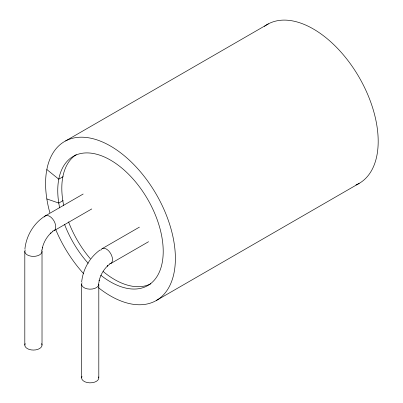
<?xml version="1.0" encoding="UTF-8"?>
<svg xmlns="http://www.w3.org/2000/svg" width="403" height="403" viewBox="0 0 403 403"><rect width="100%" height="100%" fill="white"/><g stroke="black" fill="none" stroke-linecap="round" stroke-linejoin="round"><path stroke-width="0.6" d="M24.9 249.14C26.19 235.755 33.847 222.95 45.338 215.867L83.194 194.014M42.073 250.097L42.491 247.311L42.35 247.991C43.67 242.268 46.723 236.949 50.99 232.909L50.481 233.362L52.773 231.513M81.688 281.924C82.882 269.295 89.793 257.305 100.11 249.931M98.856 282.881L99.279 280.095L99.133 280.775C100.458 275.053 103.511 269.733 107.777 265.693L107.269 266.151L109.561 264.297M65.603 140.934L268.413 23.842M63.135 176.665L58.778 179.184L46.844 169.542M63.135 200.548L58.778 203.067L46.844 198.936M53.942 230.773L91.798 208.915M102.125 248.656L139.438 227.111M110.729 263.557L148.586 241.699M156.374 300.462L359.184 183.375M98.806 284.211L98.806 377.883M81.597 284.211L81.597 377.883M42.018 251.422L42.018 345.099M24.81 251.422L24.81 345.099M41.615 249.915A8.604 4.967 0 0 1 33.414 256.389A8.604 4.967 0 0 1 25.218 249.915M41.615 343.588A8.604 4.967 0 0 1 33.414 350.066A8.604 4.967 0 0 1 25.218 343.588M44.234 216.975A8.604 4.967 60 0 1 53.942 220.839A8.604 4.967 60 0 1 52.435 231.176M98.624 283.188A8.604 4.967 0 0 1 89.763 289.168A8.604 4.967 0 0 1 82 282.699M98.624 376.865A8.604 4.967 0 0 1 89.763 382.845A8.604 4.967 0 0 1 82 376.377M100.77 250.253A8.604 4.967 60 0 1 110.508 253.25A8.604 4.967 60 0 1 109.218 263.96M150.848 283.752A74.57 43.056 60 0 1 103.143 271.506M90.317 258.741A74.57 43.056 60 0 1 68.545 221.867M63.719 205.54A74.57 43.056 60 0 1 76.303 154.636M49.866 212.759A91.783 52.989 60 0 1 98.795 140.516A91.783 52.989 60 0 1 175.381 258.691A91.783 52.989 60 0 1 98.382 287.621M83.446 273.496A91.783 52.989 60 0 1 55.735 229.614M59.679 207.963A74.57 43.056 60 0 1 104.216 156.903A74.57 43.056 60 0 1 163.185 253.411A74.57 43.056 60 0 1 100.78 275.229M88.227 263.33A74.57 43.056 60 0 1 64.611 224.521M264.398 26.381A91.783 52.989 60 0 1 359.209 77.441A91.783 52.989 60 0 1 355.909 185.012"/></g></svg>
